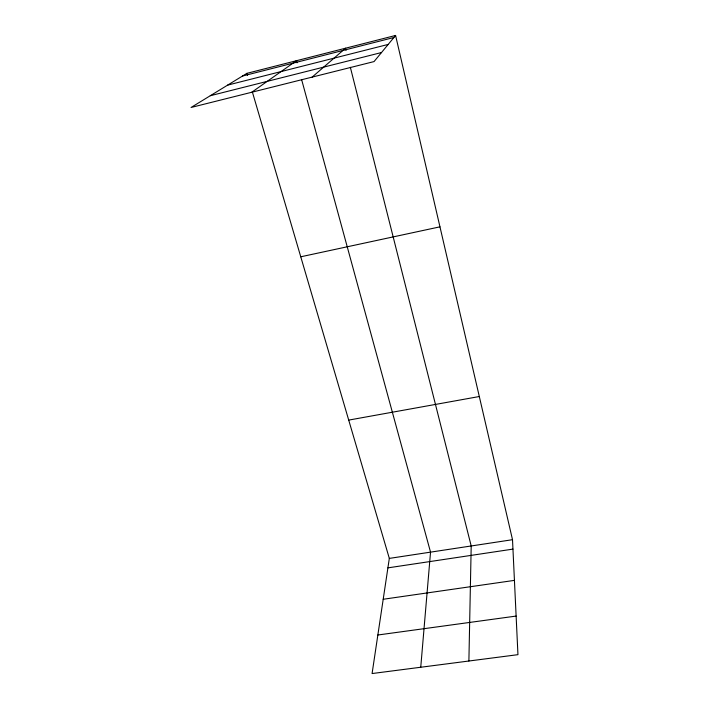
<?xml version="1.0" encoding="UTF-8"?>
<svg xmlns="http://www.w3.org/2000/svg" width="709" height="709" viewBox="0 0 709 709"><rect width="100%" height="100%" fill="white"/><g stroke="black" fill="none" stroke-linecap="round" stroke-linejoin="round"><path stroke-width="1.06" d="M468.888 661.018L471.201 545.965L350.361 67.328M420.747 667.249L430.54 552.143L301.609 79.559M252.466 92.312L389.321 558.4L372.083 673.55L517.951 654.664L512.51 539.7L395.587 35.45L246.9 73.346L191.049 107.476L374.042 61.586L395.587 35.45M312.146 77.104L345.54 48.203L346.072 50.33M251.757 92.25L296.468 60.717L297.036 62.809M242.487 76.04L393.894 37.497M227.642 85.115L388.195 44.419M210.289 95.715L381.504 52.537M300.767 256.791L439.961 226.836M348.713 420.1L479.311 396.517M389.321 558.4L512.51 539.7M387.903 567.865L512.953 549.112M383.206 599.265L514.433 580.379M377.853 635.007L516.125 616.077M246.9 73.346L247.521 75.455"/></g></svg>
